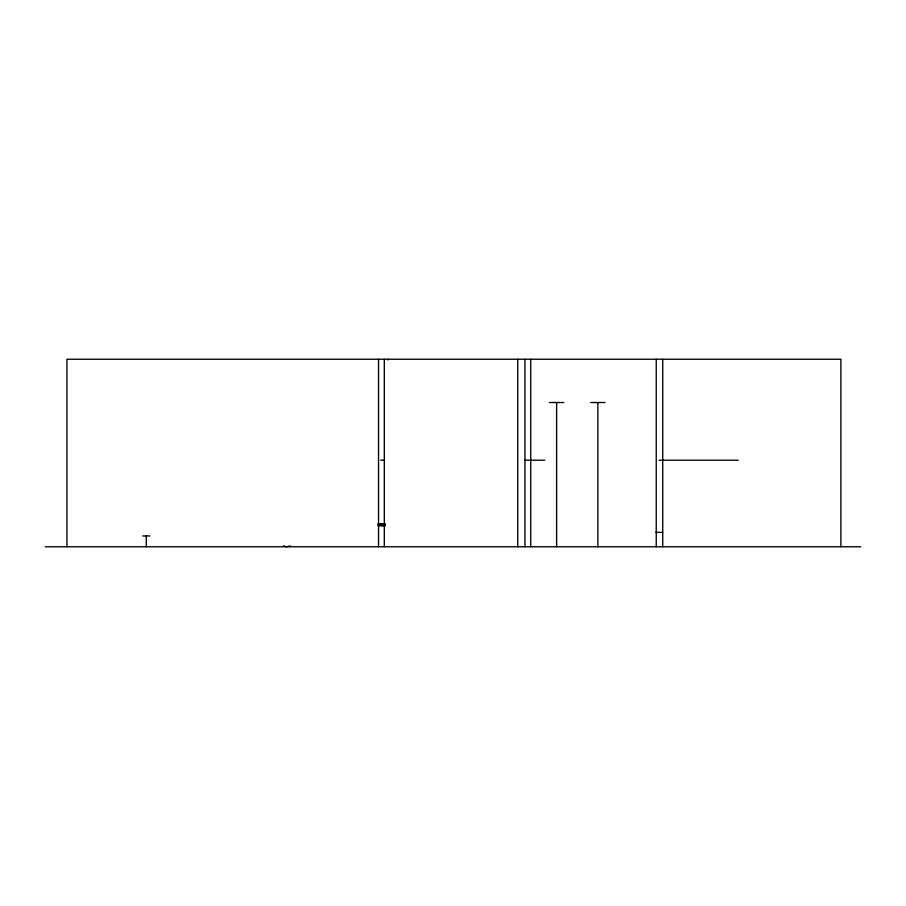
<?xml version="1.0" encoding="UTF-8"?>
<svg xmlns="http://www.w3.org/2000/svg" width="906" height="906" viewBox="0 0 906 906"><rect width="100%" height="100%" fill="white"/><g stroke="black" fill="none" stroke-linecap="round" stroke-linejoin="round"><path stroke-width="1.36" d="M290.316 545.956L286.194 546.771L283.555 545.82M549.421 402.513L563.815 402.513M590.667 402.513L605.061 402.513M380.713 460.214L384.552 460.214M524.959 460.214L544.755 460.214M659.126 460.214L738.175 460.214M378.164 523.691L385.129 523.691M378.164 524.404L385.129 524.404M378.051 525.129L385.118 525.129M378.164 525.854L385.129 525.854M655.661 532.343L662.728 532.343M142.684 535.944L149.875 535.944M45.3 546.771L860.7 546.771M840.893 546.771L840.893 359.229L66.942 359.229L66.942 546.771M662.728 359.229L662.728 546.771M656.238 359.229L656.238 546.771M597.869 402.513L597.869 546.771M556.612 402.513L556.612 546.771M530.735 359.229L530.735 546.771M524.959 359.229L524.959 546.771M517.745 359.229L517.745 546.771M387.915 359.229L387.915 359.954M384.314 359.229L384.314 546.771M378.538 359.229L378.538 546.771M146.285 535.944L146.285 546.771"/></g></svg>
